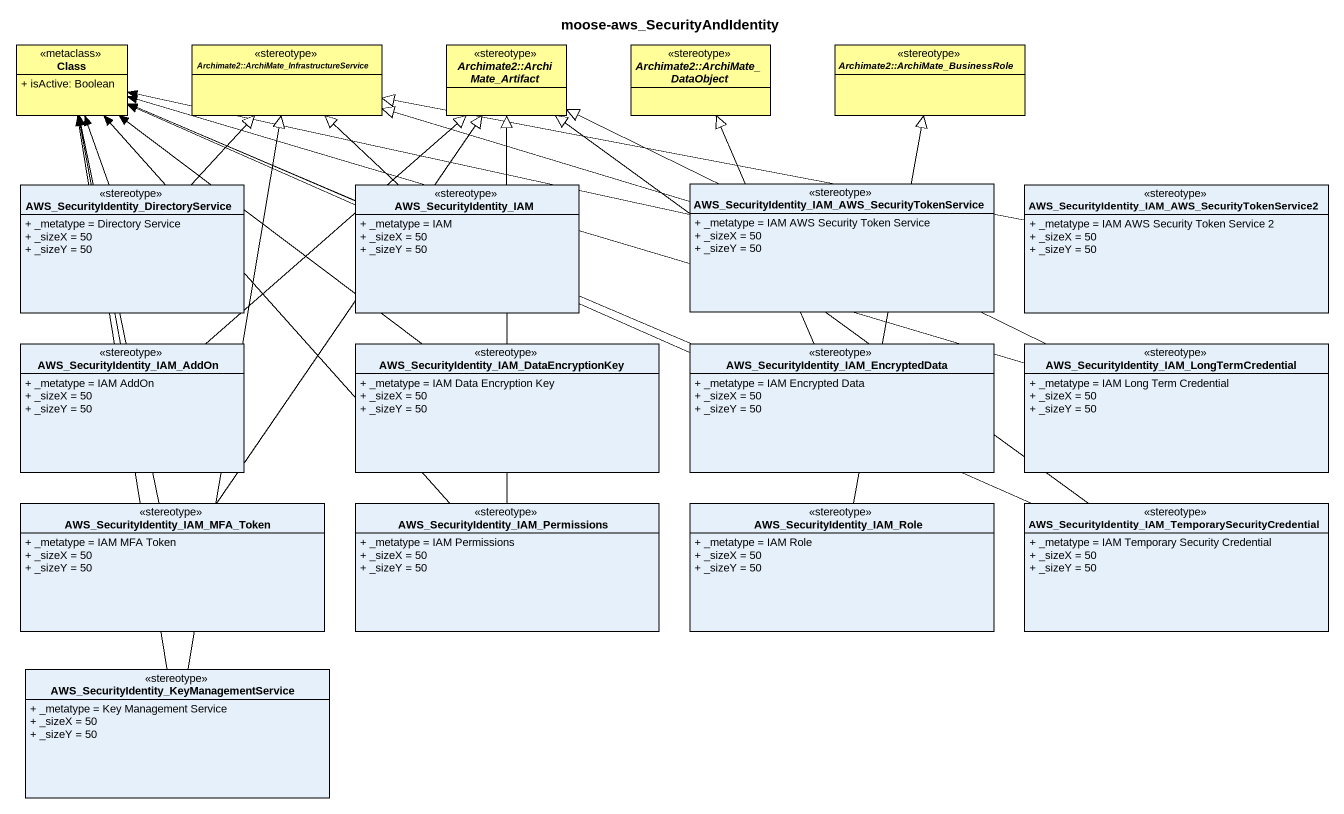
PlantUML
@startuml
title moose-aws_SecurityAndIdentity
hide circle
hide empty members
skinparam classAttributeIconSize 0
class "Class" as Class_ <<metaclass>> #FFFE99 {
  + isActive: Boolean
}
abstract class "Archimate2::ArchiMate_InfrastructureService" as Archimate2_ArchiMate <<stereotype>> #FFFE99
abstract class "Archimate2::ArchiMate_Artifact" as Archimate2_ArchiMate_2 <<stereotype>> #FFFE99
abstract class "Archimate2::ArchiMate_DataObject" as Archimate2_ArchiMate_3 <<stereotype>> #FFFE99
abstract class "Archimate2::ArchiMate_BusinessRole" as Archimate2_ArchiMate_4 <<stereotype>> #FFFE99
class "AWS_SecurityIdentity_DirectoryService" as AWS_SecurityIdentity <<stereotype>> {
  + _metatype = Directory Service
  + _sizeX = 50
  + _sizeY = 50
}
class AWS_SecurityIdentity_IAM <<stereotype>> {
  + _metatype = IAM
  + _sizeX = 50
  + _sizeY = 50
}
class "AWS_SecurityIdentity_IAM_AWS_SecurityTokenService" as AWS_SecurityIdentity_IAM_2 <<stereotype>> {
  + _metatype = IAM AWS Security Token Service
  + _sizeX = 50
  + _sizeY = 50
}
class "AWS_SecurityIdentity_IAM_AWS_SecurityTokenService2" as AWS_SecurityIdentity_IAM_3 <<stereotype>> {
  + _metatype = IAM AWS Security Token Service 2
  + _sizeX = 50
  + _sizeY = 50
}
class "AWS_SecurityIdentity_IAM_AddOn" as AWS_SecurityIdentity_IAM_4 <<stereotype>> {
  + _metatype = IAM AddOn
  + _sizeX = 50
  + _sizeY = 50
}
class "AWS_SecurityIdentity_IAM_DataEncryptionKey" as AWS_SecurityIdentity_IAM_5 <<stereotype>> {
  + _metatype = IAM Data Encryption Key
  + _sizeX = 50
  + _sizeY = 50
}
class "AWS_SecurityIdentity_IAM_EncryptedData" as AWS_SecurityIdentity_IAM_6 <<stereotype>> {
  + _metatype = IAM Encrypted Data
  + _sizeX = 50
  + _sizeY = 50
}
class "AWS_SecurityIdentity_IAM_LongTermCredential" as AWS_SecurityIdentity_IAM_7 <<stereotype>> {
  + _metatype = IAM Long Term Credential
  + _sizeX = 50
  + _sizeY = 50
}
class "AWS_SecurityIdentity_IAM_MFA_Token" as AWS_SecurityIdentity_IAM_8 <<stereotype>> {
  + _metatype = IAM MFA Token
  + _sizeX = 50
  + _sizeY = 50
}
class "AWS_SecurityIdentity_IAM_Permissions" as AWS_SecurityIdentity_IAM_9 <<stereotype>> {
  + _metatype = IAM Permissions
  + _sizeX = 50
  + _sizeY = 50
}
class "AWS_SecurityIdentity_IAM_Role" as AWS_SecurityIdentity_IAM_10 <<stereotype>> {
  + _metatype = IAM Role
  + _sizeX = 50
  + _sizeY = 50
}
class "AWS_SecurityIdentity_IAM_TemporarySecurityCredential" as AWS_SecurityIdentity_IAM_11 <<stereotype>> {
  + _metatype = IAM Temporary Security Credential
  + _sizeX = 50
  + _sizeY = 50
}
class "AWS_SecurityIdentity_KeyManagementService" as AWS_SecurityIdentity_2 <<stereotype>> {
  + _metatype = Key Management Service
  + _sizeX = 50
  + _sizeY = 50
}
AWS_SecurityIdentity -up-> Class_
AWS_SecurityIdentity -up-|> Archimate2_ArchiMate
AWS_SecurityIdentity_IAM -left-> Class_
AWS_SecurityIdentity_IAM -up-|> Archimate2_ArchiMate
AWS_SecurityIdentity_IAM_2 -left-> Class_
AWS_SecurityIdentity_IAM_2 -left-|> Archimate2_ArchiMate
AWS_SecurityIdentity_IAM_3 -left-|> Archimate2_ArchiMate
AWS_SecurityIdentity_IAM_4 -up-> Class_
AWS_SecurityIdentity_IAM_4 -up-|> Archimate2_ArchiMate_2
AWS_SecurityIdentity_IAM_5 -up-> Class_
AWS_SecurityIdentity_IAM_5 -up-|> Archimate2_ArchiMate_2
AWS_SecurityIdentity_IAM_6 -left-> Class_
AWS_SecurityIdentity_IAM_6 -up-|> Archimate2_ArchiMate_3
AWS_SecurityIdentity_IAM_7 -left-> Class_
AWS_SecurityIdentity_IAM_7 -left-|> Archimate2_ArchiMate_2
AWS_SecurityIdentity_IAM_8 -up-> Class_
AWS_SecurityIdentity_IAM_8 -up-|> Archimate2_ArchiMate_2
AWS_SecurityIdentity_IAM_9 -up-> Class_
AWS_SecurityIdentity_IAM_9 -up-|> Archimate2_ArchiMate_2
AWS_SecurityIdentity_IAM_10 -up-|> Archimate2_ArchiMate_4
AWS_SecurityIdentity_IAM_11 -left-> Class_
AWS_SecurityIdentity_IAM_11 -up-|> Archimate2_ArchiMate_2
AWS_SecurityIdentity_2 -up-> Class_
AWS_SecurityIdentity_2 -up-|> Archimate2_ArchiMate
@enduml
